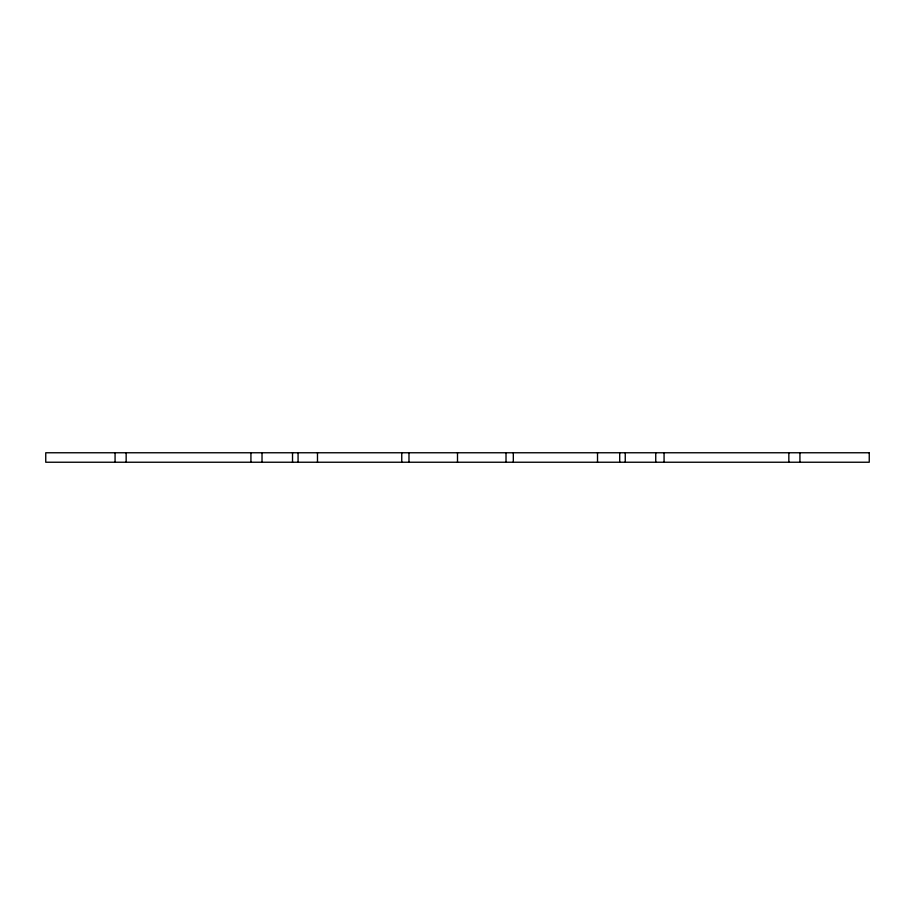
<?xml version="1.0" encoding="UTF-8"?>
<svg xmlns="http://www.w3.org/2000/svg" width="915" height="915" viewBox="0 0 915 915"><rect width="100%" height="100%" fill="white"/><g stroke="black" fill="none" stroke-linecap="round" stroke-linejoin="round"><path stroke-width="1.37" d="M799.927 452.765L799.927 462.235M788.844 452.765L788.844 462.235M664.073 452.765L664.073 462.235M655.746 452.765L655.746 462.235M625.254 452.765L625.254 462.235M619.707 452.765L619.707 462.235M597.518 452.765L597.518 462.235M513.315 452.765L513.315 462.235M506.018 452.765L506.018 462.235M457.5 452.765L457.5 462.235M408.982 452.765L408.982 462.235M401.754 452.765L401.754 462.235M317.482 452.765L317.482 462.235M298.073 452.765L298.073 462.235M292.526 452.765L292.526 462.235M262.022 452.765L262.022 462.235M250.927 452.765L250.927 462.235M126.156 452.765L126.156 462.235M115.073 452.765L115.073 462.235M869.25 452.765L45.75 452.765L45.75 462.235L869.25 462.235L869.25 452.765"/></g></svg>
